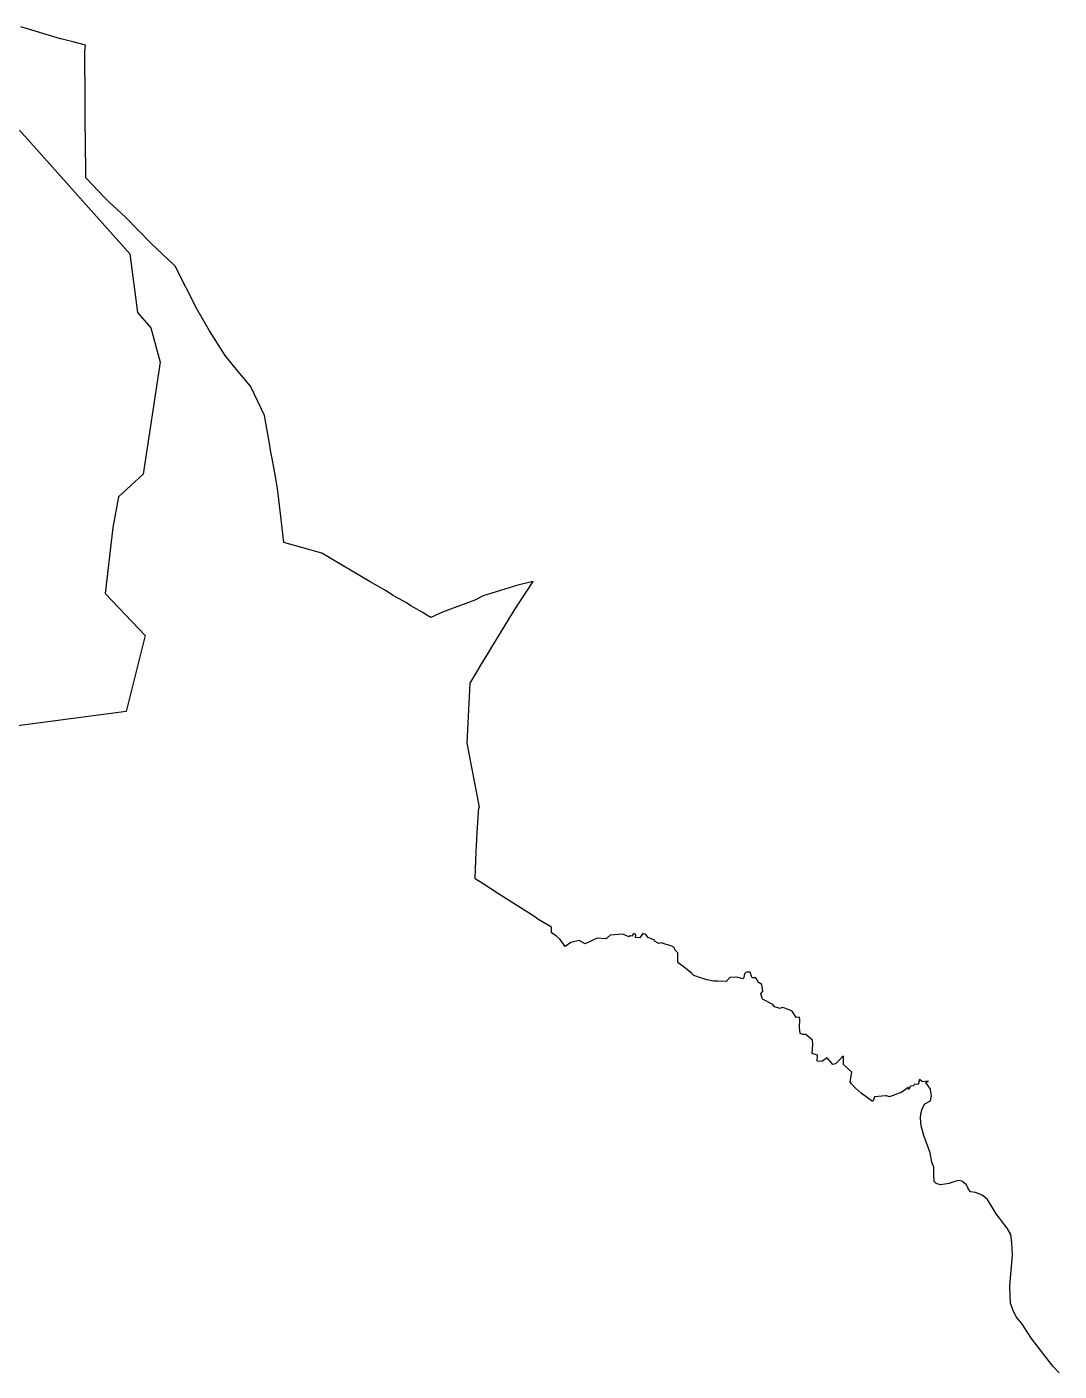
# Model space of a CAD drawing. Header units: metres. Extents: x 261539 to 287678, y 2099809 to 2213332.
# Drawn here: x 279448 to 287105, y 2119611 to 2129581 of the extents above; entities that cross this region are included whole.
import ezdxf

# ---------------------------------------------------------------- set-up
doc = ezdxf.new("R2010")
doc.units = ezdxf.units.M
doc.layers.add('DISTRICT BOUNDRY', color=86, linetype='Continuous')
doc.layers.add('village', color=22, linetype='Continuous')

msp = doc.modelspace()

# ---------------------------------------------------------------- linework, layer by layer
at = {"layer": 'DISTRICT BOUNDRY'}
msp.add_polyline3d([(287104.8, 2119599.3, 0), (287059.1, 2119648, 0), (286942.3, 2119797.9, 0), (286901, 2119854.5, 0), (286827.6, 2119963.4, 0), (286786.4, 2120014.5, 0), (286763.3, 2120061.3, 0), (286744.6, 2120114.9, 0), (286741.7, 2120171, 0), (286741.5, 2120174.5, 0), (286738.6, 2120245.1, 0), (286758.4, 2120474.4, 0), (286755.2, 2120561.9, 0), (286745.4, 2120624.7, 0), (286720.1, 2120671.4, 0), (286637.6, 2120778, 0), (286573.2, 2120884.8, 0), (286533.4, 2120915.6, 0), (286527.7, 2120920, 0), (286511, 2120925.9, 0), (286484.6, 2120935.1, 0), (286448.5, 2120941.2, 0), (286437.1, 2120952.4, 0), (286434.3, 2120957.6, 0), (286427.8, 2120970.1, 0), (286418.5, 2120992.5, 0), (286382.1, 2121021.1, 0), (286355, 2121025.2, 0), (286323.5, 2121015.8, 0), (286309.3, 2121009.9, 0), (286289.8, 2121001.8, 0), (286224.5, 2120994.1, 0), (286192.8, 2121002.7, 0), (286176.9, 2121018.2, 0), (286176.7, 2121031.6, 0), (286176.5, 2121051.8, 0), (286176.1, 2121081, 0), (286175.6, 2121123.6, 0), (286161.7, 2121161.6, 0), (286147.3, 2121231, 0), (286100.7, 2121358.3, 0), (286081.8, 2121429.8, 0), (286076.7, 2121488.1, 0), (286078.5, 2121519.6, 0), (286089.4, 2121557.9, 0), (286109.2, 2121594.1, 0), (286150.8, 2121616.4, 0), (286149.9, 2121617, 0), (286159, 2121653.3, 0), (286153.3, 2121683.1, 0), (286149.7, 2121701.8, 0), (286115.2, 2121752.8, 0), (286136.3, 2121761.8, 0), (286111.8, 2121759.8, 0), (286091.3, 2121758.1, 0), (286068.4, 2121773.8, 0), (286058.3, 2121738.2, 0), (286035.3, 2121739.2, 0), (286021.5, 2121726.3, 0), (286001.2, 2121725.7, 0), (285990.6, 2121701.9, 0), (285990, 2121701.6, 0), (285989.5, 2121701.2, 0), (285984.9, 2121714.3, 0), (285937.7, 2121679.8, 0), (285847.8, 2121646.9, 0), (285823.7, 2121654.3, 0), (285816.8, 2121653.7, 0), (285735.9, 2121646.5, 0), (285731.4, 2121628.2, 0), (285721.3, 2121610.4, 0), (285636.2, 2121672.4, 0), (285593, 2121713.7, 0), (285563.9, 2121741.6, 0), (285554.7, 2121755.9, 0), (285566.7, 2121827.7, 0), (285505.7, 2121884.6, 0), (285505.1, 2121928.8, 0), (285504.9, 2121947, 0), (285496.5, 2121939.1, 0), (285445.5, 2121891, 0), (285425.5, 2121884.6, 0), (285383.4, 2121934, 0), (285345.6, 2121907.6, 0), (285309.3, 2121910.4, 0), (285311.8, 2121955.3, 0), (285271.8, 2121966.8, 0), (285277.4, 2122031, 0), (285275.6, 2122064.8, 0), (285225.6, 2122109.2, 0), (285201.6, 2122108.8, 0), (285184.5, 2122115.4, 0), (285179.2, 2122160.2, 0), (285181.4, 2122218.9, 0), (285178.1, 2122237.8, 0), (285154.3, 2122235.2, 0), (285124.9, 2122281.6, 0), (285107.6, 2122288.7, 0), (285101.8, 2122291.1, 0), (285096, 2122293.5, 0), (285071.4, 2122303.2, 0), (285051.2, 2122308.5, 0), (285032.9, 2122301.1, 0), (285009.9, 2122308.5, 0), (284992.7, 2122314.1, 0), (284980.1, 2122329.8, 0), (284905, 2122369.2, 0), (284901.7, 2122379.2, 0), (284891.6, 2122410.4, 0), (284907.6, 2122429.3, 0), (284899.9, 2122479.6, 0), (284880.1, 2122490.2, 0), (284875.3, 2122492.7, 0), (284856.2, 2122527.7, 0), (284826.7, 2122528.5, 0), (284825.5, 2122532.3, 0), (284813.3, 2122570.1, 0), (284795, 2122569.5, 0), (284788.7, 2122569.3, 0), (284780.5, 2122569, 0), (284771.2, 2122557.5, 0), (284766.4, 2122534.1, 0), (284765, 2122527.6, 0), (284761, 2122524, 0), (284758.2, 2122521.3, 0), (284715.1, 2122532.1, 0), (284662.8, 2122530, 0), (284636.2, 2122500.1, 0), (284574.2, 2122503.2, 0), (284557.6, 2122504, 0), (284540.3, 2122504.8, 0), (284491.1, 2122512.3, 0), (284490.7, 2122512.4, 0), (284452, 2122525.4, 0), (284395.3, 2122546.2, 0), (284380.6, 2122560.5, 0), (284335.3, 2122598.6, 0), (284279.5, 2122639.8, 0), (284276.8, 2122641.7, 0), (284277.4, 2122713.7, 0), (284255.5, 2122734.4, 0), (284248.7, 2122754.5, 0), (284232.8, 2122763.3, 0), (284192.1, 2122774.7, 0), (284190, 2122775.3, 0), (284155.3, 2122787.2, 0), (284136.8, 2122782.8, 0), (284103.8, 2122801.1, 0), (284102.8, 2122807.8, 0), (284055.3, 2122828.2, 0), (284039.3, 2122850.8, 0), (284017.5, 2122858.3, 0), (283994.5, 2122826, 0), (283961.3, 2122827.2, 0), (283965.1, 2122849.1, 0), (283949.9, 2122857.1, 0), (283945.2, 2122851.1, 0), (283935.8, 2122837.6, 0), (283917.9, 2122840.1, 0), (283911.9, 2122832.4, 0), (283891.1, 2122841.3, 0), (283868.2, 2122851.1, 0), (283774.2, 2122843.7, 0), (283745.8, 2122816.7, 0), (283679.1, 2122821.7, 0), (283588.2, 2122779.6, 0), (283545, 2122806.1, 0), (283483.7, 2122791.1, 0), (283439.8, 2122760.2, 0), (283404.8, 2122812.4, 0), (283374.8, 2122841, 0), (283339.8, 2122862.1, 0), (283338.9, 2122905.3, 0), (283237.6, 2122964.7, 0), (283216.5, 2122979.7, 0), (283087.1, 2123063.3, 0), (282954.2, 2123147.1, 0), (282825.2, 2123230, 0), (282772.6, 2123263.8, 0), (282772.8, 2123269.2, 0), (282780, 2123461, 0), (282789, 2123607.6, 0), (282800.8, 2123790.1, 0), (282805.6, 2123795.3, 0), (282713.5, 2124269.8, 0), (282735.7, 2124713.7, 0), (282831.1, 2124872.3, 0), (282874.3, 2124944.2, 0), (282899.7, 2124986.2, 0), (282931, 2125037.6, 0), (283062.6, 2125253.6, 0), (283202.4, 2125468.1, 0), (283089.2, 2125439.6, 0), (282832.8, 2125360.7, 0), (282769.7, 2125330.5, 0), (282571.2, 2125255.5, 0), (282531.7, 2125240.6, 0), (282444.5, 2125201.2, 0), (282413.6, 2125217.4, 0), (282380, 2125239.8, 0), (282296, 2125286.5, 0), (282264.8, 2125308.7, 0), (282160.2, 2125367.6, 0), (282112.7, 2125398.9, 0), (281993.4, 2125465.9, 0), (281637, 2125679, 0), (281354.7, 2125756.5, 0), (281330.5, 2125950.3, 0), (281312, 2126119.1, 0), (281305.9, 2126157.6, 0), (281294.1, 2126232.8, 0), (281268.7, 2126367.5, 0), (281257.7, 2126426, 0), (281247.6, 2126492.2, 0), (281211.5, 2126698.1, 0), (281189.1, 2126746.4, 0), (281105.5, 2126917.8, 0), (281003, 2127041.5, 0), (280917.8, 2127144.4, 0), (280802.5, 2127326.6, 0), (280709.6, 2127489.2, 0), (280547, 2127806.3, 0), (280543.8, 2127812.6, 0), (280409.9, 2127937.1, 0), (280371.9, 2127971.6, 0), (280180.1, 2128169.3, 0), (280052.1, 2128285.7, 0), (280028.9, 2128310.2, 0), (279885.8, 2128460.7, 0), (279885.2, 2128515.8, 0), (279881.3, 2128897.9, 0), (279881.2, 2128927.8, 0), (279880.6, 2129041.4, 0), (279878.7, 2129399.3, 0), (279882.2, 2129445.8, 0), (279789.1, 2129469.7, 0), (279699.3, 2129492.7, 0), (279696.3, 2129493.5, 0), (279403.4, 2129581.5, 0)], dxfattribs=at)
at = {"layer": 'village'}
msp.add_lwpolyline([(279394.1, 2128815.5), (280211.7, 2127899.3), (280268.1, 2127462.3), (280366.8, 2127349.5), (280437.2, 2127095.7), (280310.4, 2126264), (280127.1, 2126094.9), (280084.8, 2125869.3), (280028.4, 2125378.8), (280324.5, 2125068.6), (280183.5, 2124504.8), (279490.9, 2124412.4), (279337.7, 2124392)], dxfattribs=at)

doc.saveas('drawing.dxf')
